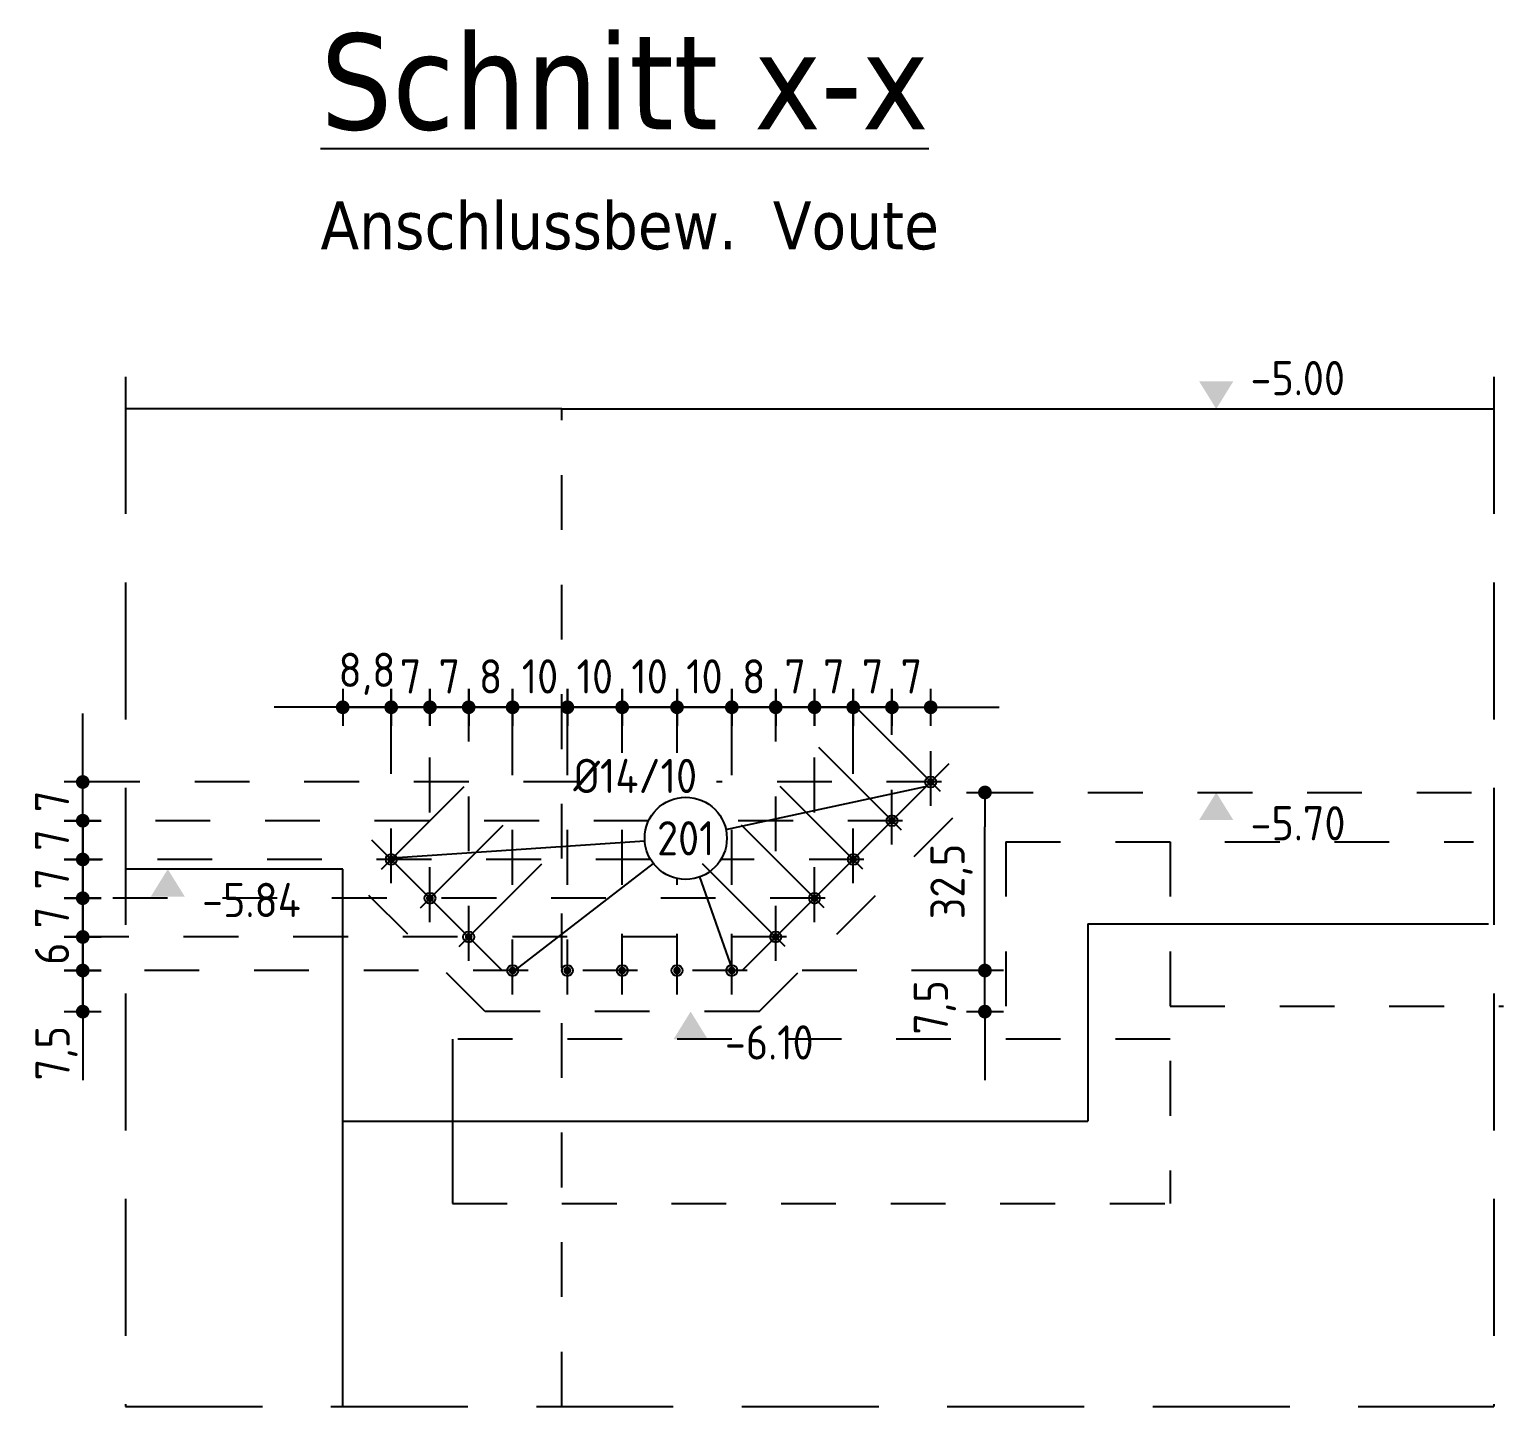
# Model space of a CAD drawing. Extents: x -20 to 69, y 0 to 100.
# Drawn here: x 16.684 to 19.374, y 6.928 to 9.442 of the extents above; entities that cross this region are included whole.
import ezdxf
from ezdxf.enums import TextEntityAlignment as Align

# ---------------------------------------------------------------- set-up
doc = ezdxf.new("R2010")
doc.units = 0
doc.header["$LTSCALE"] = 0.25
for name, pattern in [('AUSGEZOGEN', [1000.01, 1000, 0.01]), ('DASHDOT2', [0.5, 0.25, -0.125, 0, -0.125]), ('DOT', [0.175, 0.05, -0.125]), ('GESTRICHELTX2', [1.5, 1, -0.5]), ('HIDDEN', [0.375, 0.25, -0.125]), ('PUNKT', [0.175, 0.05, -0.125]), ('VERDECKT', [0.375, 0.25, -0.125])]:
    doc.linetypes.add(name, pattern=pattern)
for name, color, linetype in [('ACHSEN', 7, 'Continuous'), ('AFB', 7, 'Continuous'), ('AFU', 7, 'Continuous'), ('BETON', 7, 'Continuous'), ('DRUEBER', 7, 'Continuous'), ('HILFE', 7, 'Continuous'), ('koten', 7, 'Continuous'), ('MASSE', 7, 'Continuous'), ('RND', 7, 'Continuous'), ('TEXT', 7, 'Continuous'), ('VERDECKT', 7, 'Continuous')]:
    doc.layers.add(name, color=color, linetype=linetype)
doc.layers.add('NOPLOT', color=7, linetype='Continuous', plot=False)
doc.styles.add('helv', font='tahoma.ttf')
doc.styles.add('txt', font='isocp.shx')
doc.linetypes.add('AFU_50M', pattern='A,0.45,["/",Standard,S=0.2,R=0,X=-0.01,Y=-0.1],0.07,["/",Standard,S=0.2,R=0,X=-0.01,Y=-0.1],0.45', length=0.97)
doc.dimstyles.new('DOT_I', dxfattribs={"dimscale": 0.25, "dimtxt": 0.25, "dimasz": 0.25, "dimexe": 0.1, "dimexo": 0.3, "dimgap": 0.1, "dimtad": 1, "dimdec": 3, "dimzin": 3, "dimtxsty": 'txt', "dimblk": 'DOT', "dimblk1": 'DOT', "dimblk2": 'DOT', "dimsah": 1, "dimcen": 0.1, "dimse1": 1, "dimse2": 1, "dimazin": 0, "dimtfac": 1, "dimtdec": 4, "dimtix": 1, "dimtmove": 2, "dimatfit": 3, "dimfxl": 0, "dimtvp": 1, "dimtolj": 1, "dimtzin": 0, "dimarcsym": 0})

# ---------------------------------------------------------------- blocks, each defined once
blk = doc.blocks.new('okrd_o')
at = {"layer": 'koten', "color": 7, "linetype": 'Continuous'}
blk.add_solid([(-0.125, 0.202), (0.125, 0.202), (0, 0)], dxfattribs=at)
at = {"layer": 'koten', "style": 'txt'}
blk.add_attdef('OKRD', (0.25, 0.1), '', height=0.25, dxfattribs=at)
blk = doc.blocks.new('okrd_u')
at = {"layer": 'koten', "color": 7, "linetype": 'Continuous'}
blk.add_solid([(-0.125, -0.202), (0.125, -0.202), (0, 0)], dxfattribs=at)
at = {"layer": 'koten', "style": 'txt'}
blk.add_attdef('OKRD', (0.25, -0.35), '', height=0.25, dxfattribs=at)
blk = doc.blocks.new('DOT')
at = {"layer": 'MASSE', "color": 7, "linetype": 'Continuous'}
for p, q in [((0, 0.54), (0, -0.54)), ((0, 0), (-1, 0))]:
    blk.add_line(p, q, dxfattribs=at)
at = {"layer": 'MASSE', "color": 7, "linetype": 'Continuous', "const_width": 0.2}
blk.add_lwpolyline([(-0.1, 0, 1), (0.1, 0, 1)], format="xyb", close=True, dxfattribs=at)
blk = doc.blocks.new('*D42')
at = {"layer": 'Defpoints', "color": 0, "linetype": 'AUSGEZOGEN', "transparency": 16777216}
for p in [(17.3441, 8.2046), (17.4148, 8.2046), (17.4148, 8.2046)]:
    blk.add_point(p, dxfattribs=at)
at = {"layer": 'MASSE', "color": 0, "linetype": 'AUSGEZOGEN', "lineweight": -2, "transparency": 16777216}
for p, q in [((17.2816, 8.2046), (17.2191, 8.2046)), ((17.3441, 8.2046), (17.4148, 8.2046)), ((17.4773, 8.2046), (17.5398, 8.2046))]:
    blk.add_line(p, q, dxfattribs=at)
at = {"layer": 'MASSE', "color": 0, "linetype": 'AUSGEZOGEN', "lineweight": -2, "transparency": 16777216, "xscale": 0.0625, "yscale": 0.0625, "zscale": 0.0625}
blk.add_blockref('DOT', (17.3441, 8.2046), dxfattribs=at)
at = {"layer": 'MASSE', "color": 0, "linetype": 'AUSGEZOGEN', "lineweight": -2, "transparency": 16777216, "xscale": 0.0625, "yscale": 0.0625, "zscale": 0.0625, "rotation": 180}
blk.add_blockref('DOT', (17.4148, 8.2046), dxfattribs=at)
at = {"layer": 'MASSE', "color": 0, "linetype": 'AUSGEZOGEN', "transparency": 16777216, "insert": (17.3795, 8.2609), "char_height": 0.0625, "attachment_point": 5, "style": 'txt'}
blk.add_mtext('\\A1;7', dxfattribs=at)
blk = doc.blocks.new('*D43')
at = {"layer": 'Defpoints', "color": 0, "linetype": 'AUSGEZOGEN', "transparency": 16777216}
for p in [(17.4148, 8.2046), (17.4855, 8.2046), (17.4855, 8.2046)]:
    blk.add_point(p, dxfattribs=at)
at = {"layer": 'MASSE', "color": 0, "linetype": 'AUSGEZOGEN', "lineweight": -2, "transparency": 16777216}
for p, q in [((17.3523, 8.2046), (17.2898, 8.2046)), ((17.4148, 8.2046), (17.4855, 8.2046)), ((17.548, 8.2046), (17.6105, 8.2046))]:
    blk.add_line(p, q, dxfattribs=at)
at = {"layer": 'MASSE', "color": 0, "linetype": 'AUSGEZOGEN', "lineweight": -2, "transparency": 16777216, "xscale": 0.0625, "yscale": 0.0625, "zscale": 0.0625}
blk.add_blockref('DOT', (17.4148, 8.2046), dxfattribs=at)
at = {"layer": 'MASSE', "color": 0, "linetype": 'AUSGEZOGEN', "lineweight": -2, "transparency": 16777216, "xscale": 0.0625, "yscale": 0.0625, "zscale": 0.0625, "rotation": 180}
blk.add_blockref('DOT', (17.4855, 8.2046), dxfattribs=at)
at = {"layer": 'MASSE', "color": 0, "linetype": 'AUSGEZOGEN', "transparency": 16777216, "insert": (17.4502, 8.2609), "char_height": 0.0625, "attachment_point": 5, "style": 'txt'}
blk.add_mtext('\\A1;7', dxfattribs=at)
blk = doc.blocks.new('*D44')
at = {"layer": 'Defpoints', "color": 0, "linetype": 'AUSGEZOGEN', "transparency": 16777216}
for p in [(17.7657, 8.2046), (17.8657, 8.2046), (17.8657, 8.2046)]:
    blk.add_point(p, dxfattribs=at)
at = {"layer": 'MASSE', "color": 0, "linetype": 'AUSGEZOGEN', "lineweight": -2, "transparency": 16777216}
for p, q in [((17.7032, 8.2046), (17.6407, 8.2046)), ((17.7657, 8.2046), (17.8657, 8.2046)), ((17.9282, 8.2046), (17.9907, 8.2046))]:
    blk.add_line(p, q, dxfattribs=at)
at = {"layer": 'MASSE', "color": 0, "linetype": 'AUSGEZOGEN', "lineweight": -2, "transparency": 16777216, "xscale": 0.0625, "yscale": 0.0625, "zscale": 0.0625}
blk.add_blockref('DOT', (17.7657, 8.2046), dxfattribs=at)
at = {"layer": 'MASSE', "color": 0, "linetype": 'AUSGEZOGEN', "lineweight": -2, "transparency": 16777216, "xscale": 0.0625, "yscale": 0.0625, "zscale": 0.0625, "rotation": 180}
blk.add_blockref('DOT', (17.8657, 8.2046), dxfattribs=at)
at = {"layer": 'MASSE', "color": 0, "linetype": 'AUSGEZOGEN', "transparency": 16777216, "insert": (17.8157, 8.2609), "char_height": 0.0625, "attachment_point": 5, "style": 'txt'}
blk.add_mtext('\\A1;10', dxfattribs=at)
blk = doc.blocks.new('*D45')
at = {"layer": 'Defpoints', "color": 0, "linetype": 'AUSGEZOGEN', "transparency": 16777216}
for p in [(17.8657, 8.2046), (17.9657, 8.2046), (17.9657, 8.2046)]:
    blk.add_point(p, dxfattribs=at)
at = {"layer": 'MASSE', "color": 0, "linetype": 'AUSGEZOGEN', "lineweight": -2, "transparency": 16777216}
for p, q in [((17.8032, 8.2046), (17.7407, 8.2046)), ((17.8657, 8.2046), (17.9657, 8.2046)), ((18.0282, 8.2046), (18.0907, 8.2046))]:
    blk.add_line(p, q, dxfattribs=at)
at = {"layer": 'MASSE', "color": 0, "linetype": 'AUSGEZOGEN', "lineweight": -2, "transparency": 16777216, "xscale": 0.0625, "yscale": 0.0625, "zscale": 0.0625}
blk.add_blockref('DOT', (17.8657, 8.2046), dxfattribs=at)
at = {"layer": 'MASSE', "color": 0, "linetype": 'AUSGEZOGEN', "lineweight": -2, "transparency": 16777216, "xscale": 0.0625, "yscale": 0.0625, "zscale": 0.0625, "rotation": 180}
blk.add_blockref('DOT', (17.9657, 8.2046), dxfattribs=at)
at = {"layer": 'MASSE', "color": 0, "linetype": 'AUSGEZOGEN', "transparency": 16777216, "insert": (17.9157, 8.2609), "char_height": 0.0625, "attachment_point": 5, "style": 'txt'}
blk.add_mtext('\\A1;10', dxfattribs=at)
blk = doc.blocks.new('*D46')
at = {"layer": 'Defpoints', "color": 0, "linetype": 'AUSGEZOGEN', "transparency": 16777216}
for p in [(17.9657, 8.2046), (18.0459, 8.2046), (18.0459, 8.2046)]:
    blk.add_point(p, dxfattribs=at)
at = {"layer": 'MASSE', "color": 0, "linetype": 'AUSGEZOGEN', "lineweight": -2, "transparency": 16777216}
for p, q in [((17.9032, 8.2046), (17.8407, 8.2046)), ((17.9657, 8.2046), (18.0459, 8.2046)), ((18.1084, 8.2046), (18.1709, 8.2046))]:
    blk.add_line(p, q, dxfattribs=at)
at = {"layer": 'MASSE', "color": 0, "linetype": 'AUSGEZOGEN', "lineweight": -2, "transparency": 16777216, "xscale": 0.0625, "yscale": 0.0625, "zscale": 0.0625}
blk.add_blockref('DOT', (17.9657, 8.2046), dxfattribs=at)
at = {"layer": 'MASSE', "color": 0, "linetype": 'AUSGEZOGEN', "lineweight": -2, "transparency": 16777216, "xscale": 0.0625, "yscale": 0.0625, "zscale": 0.0625, "rotation": 180}
blk.add_blockref('DOT', (18.0459, 8.2046), dxfattribs=at)
at = {"layer": 'MASSE', "color": 0, "linetype": 'AUSGEZOGEN', "transparency": 16777216, "insert": (18.0058, 8.2609), "char_height": 0.0625, "attachment_point": 5, "style": 'txt'}
blk.add_mtext('\\A1;8', dxfattribs=at)
blk = doc.blocks.new('*D47')
at = {"layer": 'Defpoints', "color": 0, "linetype": 'AUSGEZOGEN', "transparency": 16777216}
for p in [(18.0459, 8.2046), (18.1166, 8.2046), (18.1166, 8.2046)]:
    blk.add_point(p, dxfattribs=at)
at = {"layer": 'MASSE', "color": 0, "linetype": 'AUSGEZOGEN', "lineweight": -2, "transparency": 16777216}
for p, q in [((17.9834, 8.2046), (17.9209, 8.2046)), ((18.0459, 8.2046), (18.1166, 8.2046)), ((18.1791, 8.2046), (18.2416, 8.2046))]:
    blk.add_line(p, q, dxfattribs=at)
at = {"layer": 'MASSE', "color": 0, "linetype": 'AUSGEZOGEN', "lineweight": -2, "transparency": 16777216, "xscale": 0.0625, "yscale": 0.0625, "zscale": 0.0625}
blk.add_blockref('DOT', (18.0459, 8.2046), dxfattribs=at)
at = {"layer": 'MASSE', "color": 0, "linetype": 'AUSGEZOGEN', "lineweight": -2, "transparency": 16777216, "xscale": 0.0625, "yscale": 0.0625, "zscale": 0.0625, "rotation": 180}
blk.add_blockref('DOT', (18.1166, 8.2046), dxfattribs=at)
at = {"layer": 'MASSE', "color": 0, "linetype": 'AUSGEZOGEN', "transparency": 16777216, "insert": (18.0812, 8.2609), "char_height": 0.0625, "attachment_point": 5, "style": 'txt'}
blk.add_mtext('\\A1;7', dxfattribs=at)
blk = doc.blocks.new('*D48')
at = {"layer": 'Defpoints', "color": 0, "linetype": 'AUSGEZOGEN', "transparency": 16777216}
for p in [(18.1166, 8.2046), (18.1873, 8.2046), (18.1873, 8.2046)]:
    blk.add_point(p, dxfattribs=at)
at = {"layer": 'MASSE', "color": 0, "linetype": 'AUSGEZOGEN', "lineweight": -2, "transparency": 16777216}
for p, q in [((18.0541, 8.2046), (17.9916, 8.2046)), ((18.1166, 8.2046), (18.1873, 8.2046)), ((18.2498, 8.2046), (18.3123, 8.2046))]:
    blk.add_line(p, q, dxfattribs=at)
at = {"layer": 'MASSE', "color": 0, "linetype": 'AUSGEZOGEN', "lineweight": -2, "transparency": 16777216, "xscale": 0.0625, "yscale": 0.0625, "zscale": 0.0625}
blk.add_blockref('DOT', (18.1166, 8.2046), dxfattribs=at)
at = {"layer": 'MASSE', "color": 0, "linetype": 'AUSGEZOGEN', "lineweight": -2, "transparency": 16777216, "xscale": 0.0625, "yscale": 0.0625, "zscale": 0.0625, "rotation": 180}
blk.add_blockref('DOT', (18.1873, 8.2046), dxfattribs=at)
at = {"layer": 'MASSE', "color": 0, "linetype": 'AUSGEZOGEN', "transparency": 16777216, "insert": (18.1519, 8.2609), "char_height": 0.0625, "attachment_point": 5, "style": 'txt'}
blk.add_mtext('\\A1;7', dxfattribs=at)
blk = doc.blocks.new('*D49')
at = {"layer": 'Defpoints', "color": 0, "linetype": 'AUSGEZOGEN', "transparency": 16777216}
for p in [(18.1873, 8.2046), (18.258, 8.2046), (18.258, 8.2046)]:
    blk.add_point(p, dxfattribs=at)
at = {"layer": 'MASSE', "color": 0, "linetype": 'AUSGEZOGEN', "lineweight": -2, "transparency": 16777216}
for p, q in [((18.1248, 8.2046), (18.0623, 8.2046)), ((18.1873, 8.2046), (18.258, 8.2046)), ((18.3205, 8.2046), (18.383, 8.2046))]:
    blk.add_line(p, q, dxfattribs=at)
at = {"layer": 'MASSE', "color": 0, "linetype": 'AUSGEZOGEN', "lineweight": -2, "transparency": 16777216, "xscale": 0.0625, "yscale": 0.0625, "zscale": 0.0625}
blk.add_blockref('DOT', (18.1873, 8.2046), dxfattribs=at)
at = {"layer": 'MASSE', "color": 0, "linetype": 'AUSGEZOGEN', "lineweight": -2, "transparency": 16777216, "xscale": 0.0625, "yscale": 0.0625, "zscale": 0.0625, "rotation": 180}
blk.add_blockref('DOT', (18.258, 8.2046), dxfattribs=at)
at = {"layer": 'MASSE', "color": 0, "linetype": 'AUSGEZOGEN', "transparency": 16777216, "insert": (18.2227, 8.2609), "char_height": 0.0625, "attachment_point": 5, "style": 'txt'}
blk.add_mtext('\\A1;7', dxfattribs=at)
blk = doc.blocks.new('*D50')
at = {"layer": 'Defpoints', "color": 0, "linetype": 'AUSGEZOGEN', "transparency": 16777216}
for p in [(18.258, 8.2046), (18.3287, 8.2046), (18.3287, 8.2046)]:
    blk.add_point(p, dxfattribs=at)
at = {"layer": 'MASSE', "color": 0, "linetype": 'AUSGEZOGEN', "lineweight": -2, "transparency": 16777216}
for p, q in [((18.1955, 8.2046), (18.133, 8.2046)), ((18.258, 8.2046), (18.3287, 8.2046)), ((18.3912, 8.2046), (18.4537, 8.2046))]:
    blk.add_line(p, q, dxfattribs=at)
at = {"layer": 'MASSE', "color": 0, "linetype": 'AUSGEZOGEN', "lineweight": -2, "transparency": 16777216, "xscale": 0.0625, "yscale": 0.0625, "zscale": 0.0625}
blk.add_blockref('DOT', (18.258, 8.2046), dxfattribs=at)
at = {"layer": 'MASSE', "color": 0, "linetype": 'AUSGEZOGEN', "lineweight": -2, "transparency": 16777216, "xscale": 0.0625, "yscale": 0.0625, "zscale": 0.0625, "rotation": 180}
blk.add_blockref('DOT', (18.3287, 8.2046), dxfattribs=at)
at = {"layer": 'MASSE', "color": 0, "linetype": 'AUSGEZOGEN', "transparency": 16777216, "insert": (18.2934, 8.2609), "char_height": 0.0625, "attachment_point": 5, "style": 'txt'}
blk.add_mtext('\\A1;7', dxfattribs=at)
blk = doc.blocks.new('*D51')
at = {"layer": 'Defpoints', "color": 0, "linetype": 'AUSGEZOGEN', "transparency": 16777216}
for p in [(16.7812, 8.0682), (16.7812, 8.0682), (16.7812, 7.9975)]:
    blk.add_point(p, dxfattribs=at)
at = {"layer": 'MASSE', "color": 0, "linetype": 'AUSGEZOGEN', "lineweight": -2, "transparency": 16777216}
for p, q in [((16.7812, 8.1307), (16.7812, 8.1932)), ((16.7812, 7.9975), (16.7812, 8.0682)), ((16.7812, 7.935), (16.7812, 7.8725))]:
    blk.add_line(p, q, dxfattribs=at)
at = {"layer": 'MASSE', "color": 0, "linetype": 'AUSGEZOGEN', "lineweight": -2, "transparency": 16777216, "xscale": 0.0625, "yscale": 0.0625, "zscale": 0.0625}
for p, rotation in [((16.7812, 8.0682), 270), ((16.7812, 7.9975), 90)]:
    blk.add_blockref('DOT', p, dxfattribs=dict(at, rotation=rotation))
at = {"layer": 'MASSE', "color": 0, "linetype": 'AUSGEZOGEN', "transparency": 16777216, "insert": (16.725, 8.0329), "char_height": 0.0625, "attachment_point": 5, "rotation": 90, "style": 'txt'}
blk.add_mtext('\\A1;7', dxfattribs=at)
blk = doc.blocks.new('*D52')
at = {"layer": 'Defpoints', "color": 0, "linetype": 'AUSGEZOGEN', "transparency": 16777216}
for p in [(16.7812, 7.9975), (16.7812, 7.9268), (16.7812, 7.9268)]:
    blk.add_point(p, dxfattribs=at)
at = {"layer": 'MASSE', "color": 0, "linetype": 'AUSGEZOGEN', "lineweight": -2, "transparency": 16777216}
for p, q in [((16.7812, 8.06), (16.7812, 8.1225)), ((16.7812, 7.9975), (16.7812, 7.9268)), ((16.7812, 7.8643), (16.7812, 7.8018))]:
    blk.add_line(p, q, dxfattribs=at)
at = {"layer": 'MASSE', "color": 0, "linetype": 'AUSGEZOGEN', "lineweight": -2, "transparency": 16777216, "xscale": 0.0625, "yscale": 0.0625, "zscale": 0.0625}
for p, rotation in [((16.7812, 7.9975), 270), ((16.7812, 7.9268), 90)]:
    blk.add_blockref('DOT', p, dxfattribs=dict(at, rotation=rotation))
at = {"layer": 'MASSE', "color": 0, "linetype": 'AUSGEZOGEN', "transparency": 16777216, "insert": (16.725, 7.9622), "char_height": 0.0625, "attachment_point": 5, "rotation": 90, "style": 'txt'}
blk.add_mtext('\\A1;7', dxfattribs=at)
blk = doc.blocks.new('*D53')
at = {"layer": 'Defpoints', "color": 0, "linetype": 'AUSGEZOGEN', "transparency": 16777216}
for p in [(16.7812, 7.9268), (16.7812, 7.8561), (16.7812, 7.8561)]:
    blk.add_point(p, dxfattribs=at)
at = {"layer": 'MASSE', "color": 0, "linetype": 'AUSGEZOGEN', "lineweight": -2, "transparency": 16777216}
for p, q in [((16.7812, 7.9893), (16.7812, 8.0518)), ((16.7812, 7.9268), (16.7812, 7.8561)), ((16.7812, 7.7936), (16.7812, 7.7311))]:
    blk.add_line(p, q, dxfattribs=at)
at = {"layer": 'MASSE', "color": 0, "linetype": 'AUSGEZOGEN', "lineweight": -2, "transparency": 16777216, "xscale": 0.0625, "yscale": 0.0625, "zscale": 0.0625}
for p, rotation in [((16.7812, 7.9268), 270), ((16.7812, 7.8561), 90)]:
    blk.add_blockref('DOT', p, dxfattribs=dict(at, rotation=rotation))
at = {"layer": 'MASSE', "color": 0, "linetype": 'AUSGEZOGEN', "transparency": 16777216, "insert": (16.725, 7.8915), "char_height": 0.0625, "attachment_point": 5, "rotation": 90, "style": 'txt'}
blk.add_mtext('\\A1;7', dxfattribs=at)
blk = doc.blocks.new('*D54')
at = {"layer": 'Defpoints', "color": 0, "linetype": 'AUSGEZOGEN', "transparency": 16777216}
for p in [(16.7812, 7.8561), (16.7812, 7.7854), (16.7812, 7.7854)]:
    blk.add_point(p, dxfattribs=at)
at = {"layer": 'MASSE', "color": 0, "linetype": 'AUSGEZOGEN', "lineweight": -2, "transparency": 16777216}
for p, q in [((16.7812, 7.9186), (16.7812, 7.9811)), ((16.7812, 7.8561), (16.7812, 7.7854)), ((16.7812, 7.7229), (16.7812, 7.6604))]:
    blk.add_line(p, q, dxfattribs=at)
at = {"layer": 'MASSE', "color": 0, "linetype": 'AUSGEZOGEN', "lineweight": -2, "transparency": 16777216, "xscale": 0.0625, "yscale": 0.0625, "zscale": 0.0625}
for p, rotation in [((16.7812, 7.8561), 270), ((16.7812, 7.7854), 90)]:
    blk.add_blockref('DOT', p, dxfattribs=dict(at, rotation=rotation))
at = {"layer": 'MASSE', "color": 0, "linetype": 'AUSGEZOGEN', "transparency": 16777216, "insert": (16.725, 7.8207), "char_height": 0.0625, "attachment_point": 5, "rotation": 90, "style": 'txt'}
blk.add_mtext('\\A1;7', dxfattribs=at)
blk = doc.blocks.new('*D55')
at = {"layer": 'Defpoints', "color": 0, "linetype": 'AUSGEZOGEN', "transparency": 16777216}
for p in [(16.7812, 7.7241), (16.7812, 7.7241), (16.7812, 7.6491)]:
    blk.add_point(p, dxfattribs=at)
at = {"layer": 'MASSE', "color": 0, "linetype": 'AUSGEZOGEN', "lineweight": -2, "transparency": 16777216}
for p, q in [((16.7812, 7.7866), (16.7812, 7.8491)), ((16.7812, 7.6491), (16.7812, 7.7241)), ((16.7812, 7.5866), (16.7812, 7.5241))]:
    blk.add_line(p, q, dxfattribs=at)
at = {"layer": 'MASSE', "color": 0, "linetype": 'AUSGEZOGEN', "lineweight": -2, "transparency": 16777216, "xscale": 0.0625, "yscale": 0.0625, "zscale": 0.0625}
for p, rotation in [((16.7812, 7.7241), 270), ((16.7812, 7.6491), 90)]:
    blk.add_blockref('DOT', p, dxfattribs=dict(at, rotation=rotation))
at = {"layer": 'MASSE', "color": 0, "linetype": 'AUSGEZOGEN', "transparency": 16777216, "insert": (16.7333, 7.5732), "char_height": 0.0625, "attachment_point": 5, "rotation": 90, "style": 'txt'}
blk.add_mtext('\\A1;7,5', dxfattribs=at)
blk = doc.blocks.new('*D56')
at = {"layer": 'Defpoints', "color": 0, "linetype": 'AUSGEZOGEN', "transparency": 16777216}
for p in [(16.7812, 7.7854), (16.7812, 7.7854), (16.7812, 7.7241)]:
    blk.add_point(p, dxfattribs=at)
at = {"layer": 'MASSE', "color": 0, "linetype": 'AUSGEZOGEN', "lineweight": -2, "transparency": 16777216}
for p, q in [((16.7812, 7.8479), (16.7812, 7.9104)), ((16.7812, 7.7241), (16.7812, 7.7854)), ((16.7812, 7.6616), (16.7812, 7.5991))]:
    blk.add_line(p, q, dxfattribs=at)
at = {"layer": 'MASSE', "color": 0, "linetype": 'AUSGEZOGEN', "lineweight": -2, "transparency": 16777216, "xscale": 0.0625, "yscale": 0.0625, "zscale": 0.0625}
for p, rotation in [((16.7812, 7.7854), 270), ((16.7812, 7.7241), 90)]:
    blk.add_blockref('DOT', p, dxfattribs=dict(at, rotation=rotation))
at = {"layer": 'MASSE', "color": 0, "linetype": 'AUSGEZOGEN', "transparency": 16777216, "insert": (16.725, 7.7548), "char_height": 0.0625, "attachment_point": 5, "rotation": 90, "style": 'txt'}
blk.add_mtext('\\A1;6', dxfattribs=at)
blk = doc.blocks.new('*D57')
at = {"layer": 'Defpoints', "color": 0, "linetype": 'AUSGEZOGEN', "transparency": 16777216}
for p in [(18.4276, 8.0491), (18.4276, 8.0491), (18.4276, 7.7241)]:
    blk.add_point(p, dxfattribs=at)
at = {"layer": 'MASSE', "color": 0, "linetype": 'AUSGEZOGEN', "lineweight": -2, "transparency": 16777216}
blk.add_line((18.4276, 7.7866), (18.4276, 7.9866), dxfattribs=at)
at = {"layer": 'MASSE', "color": 0, "linetype": 'AUSGEZOGEN', "lineweight": -2, "transparency": 16777216, "xscale": 0.0625, "yscale": 0.0625, "zscale": 0.0625}
for p, rotation in [((18.4276, 8.0491), 90), ((18.4276, 7.7241), 270)]:
    blk.add_blockref('DOT', p, dxfattribs=dict(at, rotation=rotation))
at = {"layer": 'MASSE', "color": 0, "linetype": 'AUSGEZOGEN', "transparency": 16777216, "insert": (18.3667, 7.8866), "char_height": 0.0625, "attachment_point": 5, "rotation": 90, "style": 'txt'}
blk.add_mtext('\\A1;32,5', dxfattribs=at)
blk = doc.blocks.new('*D58')
at = {"layer": 'Defpoints', "color": 0, "linetype": 'AUSGEZOGEN', "transparency": 16777216}
for p in [(18.4276, 7.7241), (18.4276, 7.7241), (18.4276, 7.6491)]:
    blk.add_point(p, dxfattribs=at)
at = {"layer": 'MASSE', "color": 0, "linetype": 'AUSGEZOGEN', "lineweight": -2, "transparency": 16777216}
for p, q in [((18.4276, 7.7866), (18.4276, 7.8491)), ((18.4276, 7.6491), (18.4276, 7.7241)), ((18.4276, 7.5866), (18.4276, 7.5241))]:
    blk.add_line(p, q, dxfattribs=at)
at = {"layer": 'MASSE', "color": 0, "linetype": 'AUSGEZOGEN', "lineweight": -2, "transparency": 16777216, "xscale": 0.0625, "yscale": 0.0625, "zscale": 0.0625}
for p, rotation in [((18.4276, 7.7241), 270), ((18.4276, 7.6491), 90)]:
    blk.add_blockref('DOT', p, dxfattribs=dict(at, rotation=rotation))
at = {"layer": 'MASSE', "color": 0, "linetype": 'AUSGEZOGEN', "transparency": 16777216, "insert": (18.3364, 7.6567), "char_height": 0.0625, "attachment_point": 5, "rotation": 90, "style": 'txt'}
blk.add_mtext('\\A1;7,5', dxfattribs=at)
blk = doc.blocks.new('RND_HIN')
at = {"layer": 'RND', "color": 7, "linetype": 'Continuous'}
blk.add_circle((0, 0), 0.3, dxfattribs=at)
at = {"layer": 'RND', "color": 7, "linetype": 'Continuous', "style": 'txt'}
blk.add_attdef('POSI', text='', height=0.25, dxfattribs=at).set_placement((0, 0), align=Align.MIDDLE)
blk = doc.blocks.new('*D61')
at = {"layer": 'Defpoints', "color": 0, "linetype": 'AUSGEZOGEN', "transparency": 16777216}
for p in [(17.6657, 8.2046), (17.7657, 8.2046), (17.7657, 8.2046)]:
    blk.add_point(p, dxfattribs=at)
at = {"layer": 'MASSE', "color": 0, "linetype": 'AUSGEZOGEN', "lineweight": -2, "transparency": 16777216}
for p, q in [((17.6032, 8.2046), (17.5407, 8.2046)), ((17.6657, 8.2046), (17.7657, 8.2046)), ((17.8282, 8.2046), (17.8907, 8.2046))]:
    blk.add_line(p, q, dxfattribs=at)
at = {"layer": 'MASSE', "color": 0, "linetype": 'AUSGEZOGEN', "lineweight": -2, "transparency": 16777216, "xscale": 0.0625, "yscale": 0.0625, "zscale": 0.0625}
blk.add_blockref('DOT', (17.6657, 8.2046), dxfattribs=at)
at = {"layer": 'MASSE', "color": 0, "linetype": 'AUSGEZOGEN', "lineweight": -2, "transparency": 16777216, "xscale": 0.0625, "yscale": 0.0625, "zscale": 0.0625, "rotation": 180}
blk.add_blockref('DOT', (17.7657, 8.2046), dxfattribs=at)
at = {"layer": 'MASSE', "color": 0, "linetype": 'AUSGEZOGEN', "transparency": 16777216, "insert": (17.7157, 8.2609), "char_height": 0.0625, "attachment_point": 5, "style": 'txt'}
blk.add_mtext('\\A1;10', dxfattribs=at)
blk = doc.blocks.new('*D62')
at = {"layer": 'Defpoints', "color": 0, "linetype": 'AUSGEZOGEN', "transparency": 16777216}
for p in [(17.5657, 8.2046), (17.5657, 8.2046), (17.6657, 8.2046)]:
    blk.add_point(p, dxfattribs=at)
at = {"layer": 'MASSE', "color": 0, "linetype": 'AUSGEZOGEN', "lineweight": -2, "transparency": 16777216}
for p, q in [((17.5032, 8.2046), (17.4407, 8.2046)), ((17.6657, 8.2046), (17.5657, 8.2046)), ((17.7282, 8.2046), (17.7907, 8.2046))]:
    blk.add_line(p, q, dxfattribs=at)
at = {"layer": 'MASSE', "color": 0, "linetype": 'AUSGEZOGEN', "lineweight": -2, "transparency": 16777216, "xscale": 0.0625, "yscale": 0.0625, "zscale": 0.0625}
blk.add_blockref('DOT', (17.5657, 8.2046), dxfattribs=at)
at = {"layer": 'MASSE', "color": 0, "linetype": 'AUSGEZOGEN', "lineweight": -2, "transparency": 16777216, "xscale": 0.0625, "yscale": 0.0625, "zscale": 0.0625, "rotation": 180}
blk.add_blockref('DOT', (17.6657, 8.2046), dxfattribs=at)
at = {"layer": 'MASSE', "color": 0, "linetype": 'AUSGEZOGEN', "transparency": 16777216, "insert": (17.6157, 8.2609), "char_height": 0.0625, "attachment_point": 5, "style": 'txt'}
blk.add_mtext('\\A1;10', dxfattribs=at)
blk = doc.blocks.new('*D63')
at = {"layer": 'Defpoints', "color": 0, "linetype": 'AUSGEZOGEN', "transparency": 16777216}
for p in [(17.4855, 8.2046), (17.4855, 8.2046), (17.5657, 8.2046)]:
    blk.add_point(p, dxfattribs=at)
at = {"layer": 'MASSE', "color": 0, "linetype": 'AUSGEZOGEN', "lineweight": -2, "transparency": 16777216}
for p, q in [((17.423, 8.2046), (17.3605, 8.2046)), ((17.5657, 8.2046), (17.4855, 8.2046)), ((17.6282, 8.2046), (17.6907, 8.2046))]:
    blk.add_line(p, q, dxfattribs=at)
at = {"layer": 'MASSE', "color": 0, "linetype": 'AUSGEZOGEN', "lineweight": -2, "transparency": 16777216, "xscale": 0.0625, "yscale": 0.0625, "zscale": 0.0625}
blk.add_blockref('DOT', (17.4855, 8.2046), dxfattribs=at)
at = {"layer": 'MASSE', "color": 0, "linetype": 'AUSGEZOGEN', "lineweight": -2, "transparency": 16777216, "xscale": 0.0625, "yscale": 0.0625, "zscale": 0.0625, "rotation": 180}
blk.add_blockref('DOT', (17.5657, 8.2046), dxfattribs=at)
at = {"layer": 'MASSE', "color": 0, "linetype": 'AUSGEZOGEN', "transparency": 16777216, "insert": (17.5256, 8.2609), "char_height": 0.0625, "attachment_point": 5, "style": 'txt'}
blk.add_mtext('\\A1;8', dxfattribs=at)
blk = doc.blocks.new('*D64')
at = {"layer": 'Defpoints', "color": 0, "linetype": 'AUSGEZOGEN', "transparency": 16777216}
for p in [(17.2557, 8.2046), (17.3441, 8.2046), (17.3441, 8.2046)]:
    blk.add_point(p, dxfattribs=at)
at = {"layer": 'MASSE', "color": 0, "linetype": 'AUSGEZOGEN', "lineweight": -2, "transparency": 16777216}
for p, q in [((17.1932, 8.2046), (17.1307, 8.2046)), ((17.2557, 8.2046), (17.3441, 8.2046)), ((17.4066, 8.2046), (17.4691, 8.2046))]:
    blk.add_line(p, q, dxfattribs=at)
at = {"layer": 'MASSE', "color": 0, "linetype": 'AUSGEZOGEN', "lineweight": -2, "transparency": 16777216, "xscale": 0.0625, "yscale": 0.0625, "zscale": 0.0625}
blk.add_blockref('DOT', (17.2557, 8.2046), dxfattribs=at)
at = {"layer": 'MASSE', "color": 0, "linetype": 'AUSGEZOGEN', "lineweight": -2, "transparency": 16777216, "xscale": 0.0625, "yscale": 0.0625, "zscale": 0.0625, "rotation": 180}
blk.add_blockref('DOT', (17.3441, 8.2046), dxfattribs=at)
at = {"layer": 'MASSE', "color": 0, "linetype": 'AUSGEZOGEN', "transparency": 16777216, "insert": (17.2999, 8.2656), "char_height": 0.0625, "attachment_point": 5, "style": 'txt'}
blk.add_mtext('\\A1;8,8', dxfattribs=at)

msp = doc.modelspace()

# ---------------------------------------------------------------- linework, layer by layer
at = {"layer": 'ACHSEN', "color": 171, "linetype": 'DASHDOT2'}
for p, q in [((17.3441, 7.8833), (17.3441, 8.1709)), ((17.4148, 7.8126), (17.4148, 8.1709)), ((17.4855, 7.7419), (17.4855, 8.1709)), ((17.5657, 7.6806), (17.5657, 8.1709)), ((17.6657, 7.6806), (17.6657, 8.1709)), ((17.7657, 8.1214), (17.7657, 8.1709)), ((17.8657, 8.1214), (17.8657, 8.1709)), ((17.9657, 7.6806), (17.9657, 8.1709)), ((18.0459, 7.7419), (18.0459, 8.1709)), ((18.1166, 7.8126), (18.1166, 8.1709)), ((18.1873, 7.8833), (18.1873, 8.1709)), ((18.258, 7.954), (18.258, 8.1709)), ((18.3287, 8.0247), (18.3287, 8.1709)), ((17.6855, 8.0682), (16.815, 8.0682)), ((18.3482, 8.0682), (17.9375, 8.0682)), ((17.7657, 7.6806), (17.7657, 8.037)), ((17.8139, 7.9975), (16.815, 7.9975)), ((18.2775, 7.9975), (17.9496, 7.9975)), ((17.8175, 7.9268), (16.815, 7.9268)), ((18.2068, 7.9268), (17.946, 7.9268)), ((17.8657, 7.6806), (17.8657, 7.8923)), ((18.136, 7.8561), (16.815, 7.8561)), ((18.0653, 7.7854), (16.815, 7.7854)), ((18.3939, 7.7241), (16.815, 7.7241))]:
    msp.add_line(p, q, dxfattribs=at)
at = {"layer": 'AFB', "color": 1, "linetype": 'DOT'}
for p, q in [((18.4657, 7.9591), (19.3191, 7.9591)), ((18.4657, 7.9591), (18.4657, 7.5991)), ((18.7657, 7.9591), (18.7657, 7.2991)), ((18.7657, 7.6591), (19.3741, 7.6591)), ((18.7657, 7.5991), (17.4557, 7.5991)), ((17.4557, 7.2991), (18.7657, 7.2991))]:
    msp.add_line(p, q, dxfattribs=at)
at = {"layer": 'AFB', "color": 1, "linetype": 'AUSGEZOGEN'}
msp.add_line((17.4557, 7.5991), (17.4557, 7.2991), dxfattribs=at)
at = {"layer": 'AFU', "color": 8, "linetype": 'AFU_50M'}
for p, q in [((18.6157, 7.8091), (18.6157, 7.4491)), ((18.6157, 7.8091), (19.3465, 7.8091)), ((17.2557, 7.4491), (17.6557, 7.4491)), ((17.6557, 7.4491), (18.6157, 7.4491))]:
    msp.add_line(p, q, dxfattribs=at)
at = {"layer": 'BETON', "color": 6, "linetype": 'AUSGEZOGEN'}
for p, q in [((17.6557, 8.7491), (16.859, 8.7491)), ((17.6557, 8.7491), (19.3563, 8.7491)), ((17.2557, 7.9091), (16.859, 7.9091)), ((17.2557, 6.9283), (17.2557, 7.9091))]:
    msp.add_line(p, q, dxfattribs=at)
at = {"layer": 'DRUEBER', "color": 7, "linetype": 'PUNKT'}
msp.add_line((17.6557, 6.9283), (17.6557, 8.7491), dxfattribs=at)
at = {"layer": 'HILFE', "color": 102, "linetype": 'GESTRICHELTX2'}
for p, q in [((16.859, 8.8074), (16.859, 6.9283)), ((19.3563, 8.8074), (19.3563, 6.9283)), ((16.859, 6.9283), (19.3563, 6.9283))]:
    msp.add_line(p, q, dxfattribs=at)
at = {"layer": 'NOPLOT', "color": 191, "linetype": 'AUSGEZOGEN'}
for p, q in [((18.3463, 8.0507), (18.1954, 8.2016)), ((18.2756, 7.98), (18.1246, 8.1309)), ((17.9846, 7.7241), (18.3627, 8.1022)), ((17.3265, 7.9092), (17.4775, 8.0602)), ((18.2049, 7.9092), (18.0539, 8.0602)), ((17.3973, 7.8385), (17.5482, 7.9895)), ((18.1342, 7.8385), (17.9832, 7.9895)), ((17.5468, 7.7241), (17.3087, 7.9622)), ((17.468, 7.7678), (17.6189, 7.9188)), ((18.0634, 7.7678), (17.9125, 7.9188)), ((17.7657, 7.6937), (17.7657, 7.7912)), ((17.8657, 7.6937), (17.8657, 7.7912)), ((17.9657, 7.6937), (17.9657, 7.7912))]:
    msp.add_line(p, q, dxfattribs=at)
at = {"layer": 'RND', "color": 102, "linetype": 'AUSGEZOGEN'}
for p, q in [((17.955, 7.9814), (18.3248, 8.0613)), ((17.8069, 7.9605), (17.3466, 7.9293)), ((17.8224, 7.9197), (17.5692, 7.7241)), ((17.9067, 7.8948), (17.9657, 7.7276))]:
    msp.add_line(p, q, dxfattribs=at)
at = {"layer": 'RND', "color": 7, "linetype": 'AUSGEZOGEN', "const_width": 0.007}
for points in [[(18.3252, 8.0682, 1), (18.3322, 8.0682, 1)], [(18.2545, 7.9975, 1), (18.2615, 7.9975, 1)], [(17.3406, 7.9268, 1), (17.3476, 7.9268, 1)], [(18.1838, 7.9268, 1), (18.1908, 7.9268, 1)], [(17.4113, 7.8561, 1), (17.4183, 7.8561, 1)], [(18.1131, 7.8561, 1), (18.1201, 7.8561, 1)], [(17.482, 7.7854, 1), (17.489, 7.7854, 1)], [(18.0424, 7.7854, 1), (18.0494, 7.7854, 1)], [(17.5622, 7.7241, 1), (17.5692, 7.7241, 1)], [(17.6622, 7.7241, 1), (17.6692, 7.7241, 1)], [(17.7622, 7.7241, 1), (17.7692, 7.7241, 1)], [(17.8622, 7.7241, 1), (17.8692, 7.7241, 1)], [(17.9622, 7.7241, 1), (17.9692, 7.7241, 1)]]:
    msp.add_lwpolyline(points, format="xyb", close=True, dxfattribs=at)
at = {"layer": 'RND', "color": 7, "linetype": 'AUSGEZOGEN'}
for centre in [(18.3287, 8.0682), (18.258, 7.9975), (17.3441, 7.9268), (18.1873, 7.9268), (17.4148, 7.8561), (18.1166, 7.8561), (17.4855, 7.7854), (18.0459, 7.7854), (17.5657, 7.7241), (17.6657, 7.7241), (17.7657, 7.7241), (17.8657, 7.7241), (17.9657, 7.7241)]:
    msp.add_circle(centre, 0.01, dxfattribs=at)
at = {"layer": 'VERDECKT', "color": 7, "linetype": 'VERDECKT'}
for p, q in [((18.0157, 7.6491), (18.4157, 8.0491)), ((17.5157, 7.6491), (17.2557, 7.9091)), ((18.0157, 7.6491), (17.5157, 7.6491))]:
    msp.add_line(p, q, dxfattribs=at)
at = {"layer": 'VERDECKT', "color": 7, "linetype": 'HIDDEN'}
msp.add_line((18.4157, 8.0491), (19.3563, 8.0491), dxfattribs=at)

# ---------------------------------------------------------------- block references
at = {"layer": 'koten', "color": 191, "linetype": 'AUSGEZOGEN', "xscale": 0.25, "yscale": 0.25, "zscale": 0.25}
for name, p, values in [('okrd_o', (18.8498, 8.7491), {'OKRD': '-5.00'}), ('okrd_u', (16.9364, 7.9091), {'OKRD': '-5.84'})]:
    msp.add_blockref(name, p, dxfattribs=at).add_auto_attribs(values)
at = {"layer": 'koten', "color": 7, "linetype": 'HIDDEN', "xscale": 0.25, "yscale": 0.25, "zscale": 0.25}
msp.add_blockref('okrd_u', (18.8498, 8.0491), dxfattribs=at).add_auto_attribs({'OKRD': '-5.70'})
at = {"layer": 'koten', "color": 7, "linetype": 'AUSGEZOGEN', "xscale": 0.25, "yscale": 0.25, "zscale": 0.25}
msp.add_blockref('okrd_u', (17.8906, 7.6491), dxfattribs=at).add_auto_attribs({'OKRD': '-6.10'})
at = {"layer": 'RND', "color": 7, "linetype": 'AUSGEZOGEN', "xscale": 0.25, "yscale": 0.25, "zscale": 0.25}
msp.add_blockref('RND_HIN', (17.8817, 7.9655), dxfattribs=at).add_auto_attribs({'POSI': '201'})

# ---------------------------------------------------------------- texts
at = {"layer": 'TEXT', "color": 5, "linetype": 'AUSGEZOGEN', "style": 'helv'}
msp.add_text('%%uSchnitt x-x', height=0.175, dxfattribs=at).set_placement((17.2151, 9.2593))
at = {"layer": 'TEXT', "color": 1, "linetype": 'AUSGEZOGEN', "style": 'helv'}
msp.add_text('Anschlussbew.  Voute', height=0.0875, dxfattribs=at).set_placement((17.2151, 9.0405))
at = {"layer": 'TEXT', "color": 7, "linetype": 'AUSGEZOGEN', "style": 'txt'}
msp.add_text('%%C14/10', height=0.0625, dxfattribs=at).set_placement((17.6765, 8.048))

# ---------------------------------------------------------------- dimensions: what is measured, and where the dimension line sits
at = {"layer": 'MASSE', "color": 7, "linetype": 'AUSGEZOGEN'}
for base, p1, p2, override, picture, middle in [((17.3441, 8.2046), (17.2557, 8.2046), (17.3441, 8.2046), {"dimdec": 1, "dimlfac": 100}, '*D64', (17.2999, 8.2656)), ((17.4855, 8.2046), (17.5657, 8.2046), (17.4855, 8.2046), {"dimdec": 0, "dimlfac": 100}, '*D63', (17.5256, 8.2609)), ((17.5657, 8.2046), (17.6657, 8.2046), (17.5657, 8.2046), {"dimdec": 0, "dimlfac": 100}, '*D62', (17.6157, 8.2609)), ((17.7657, 8.2046), (17.6657, 8.2046), (17.7657, 8.2046), {"dimdec": 0, "dimlfac": 100}, '*D61', (17.7157, 8.2609)), ((17.8657, 8.2046), (17.7657, 8.2046), (17.8657, 8.2046), {"dimdec": 0, "dimlfac": 100}, '*D44', (17.8157, 8.2609)), ((17.9657, 8.2046), (17.8657, 8.2046), (17.9657, 8.2046), {"dimdec": 0, "dimlfac": 100}, '*D45', (17.9157, 8.2609)), ((18.0459, 8.2046), (17.9657, 8.2046), (18.0459, 8.2046), {"dimdec": 0, "dimlfac": 100}, '*D46', (18.0058, 8.2609))]:
    dim = msp.add_linear_dim(base=base, p1=p1, p2=p2, dimstyle='DOT_I', override=override, dxfattribs=at)
    dim.commit()
    dim.dimension.update_dxf_attribs({"geometry": picture, "text_midpoint": middle})
for base, p1, p2, picture, middle in [((17.4148, 8.2046), (17.3441, 8.2046), (17.4148, 8.2046), '*D42', (17.3795, 8.2609)), ((17.4855, 8.2046), (17.4148, 8.2046), (17.4855, 8.2046), '*D43', (17.4502, 8.2609)), ((18.1166, 8.2046), (18.0459, 8.2046), (18.1166, 8.2046), '*D47', (18.0812, 8.2609)), ((18.1873, 8.2046), (18.1166, 8.2046), (18.1873, 8.2046), '*D48', (18.1519, 8.2609)), ((18.258, 8.2046), (18.1873, 8.2046), (18.258, 8.2046), '*D49', (18.2227, 8.2609)), ((18.3287, 8.2046), (18.258, 8.2046), (18.3287, 8.2046), '*D50', (18.2934, 8.2609))]:
    dim = msp.add_linear_dim(base=base, p1=p1, p2=p2, text='7', dimstyle='DOT_I', override={"dimdec": 1, "dimlfac": 100}, dxfattribs=at)
    dim.commit()
    dim.dimension.update_dxf_attribs({"geometry": picture, "text_midpoint": middle})
for base, p1, p2, text, picture, middle in [((16.7812, 8.0682), (16.7812, 7.9975), (16.7812, 8.0682), '7', '*D51', (16.725, 8.0329)), ((16.7812, 7.9268), (16.7812, 7.9975), (16.7812, 7.9268), '7', '*D52', (16.725, 7.9622)), ((16.7812, 7.8561), (16.7812, 7.9268), (16.7812, 7.8561), '7', '*D53', (16.725, 7.8915)), ((16.7812, 7.7854), (16.7812, 7.8561), (16.7812, 7.7854), '7', '*D54', (16.725, 7.8207)), ((16.7812, 7.7854), (16.7812, 7.7241), (16.7812, 7.7854), '6', '*D56', (16.725, 7.7548))]:
    dim = msp.add_linear_dim(base=base, p1=p1, p2=p2, angle=90, text=text, dimstyle='DOT_I', override={"dimdec": 1, "dimlfac": 100}, dxfattribs=at)
    dim.commit()
    dim.dimension.update_dxf_attribs({"geometry": picture, "text_midpoint": middle})
dim = msp.add_linear_dim(base=(18.4276, 8.0491), p1=(18.4276, 7.7241), p2=(18.4276, 8.0491), angle=90, dimstyle='DOT_I', override={"dimdec": 1, "dimlfac": 100}, dxfattribs=at)
dim.commit()
dim.dimension.update_dxf_attribs({"geometry": '*D57', "text_midpoint": (18.3667, 7.8866)})
for base, p1, p2, picture, middle in [((16.7812, 7.7241), (16.7812, 7.6491), (16.7812, 7.7241), '*D55', (16.7333, 7.5732)), ((18.4276, 7.7241), (18.4276, 7.6491), (18.4276, 7.7241), '*D58', (18.3364, 7.6567))]:
    dim = msp.add_linear_dim(base=base, p1=p1, p2=p2, angle=90, dimstyle='DOT_I', override={"dimdec": 1, "dimlfac": 100}, dxfattribs=at)
    dim.commit()
    dim.dimension.update_dxf_attribs({"geometry": picture, "text_midpoint": middle, "dimtype": 160})

doc.saveas('drawing.dxf')
